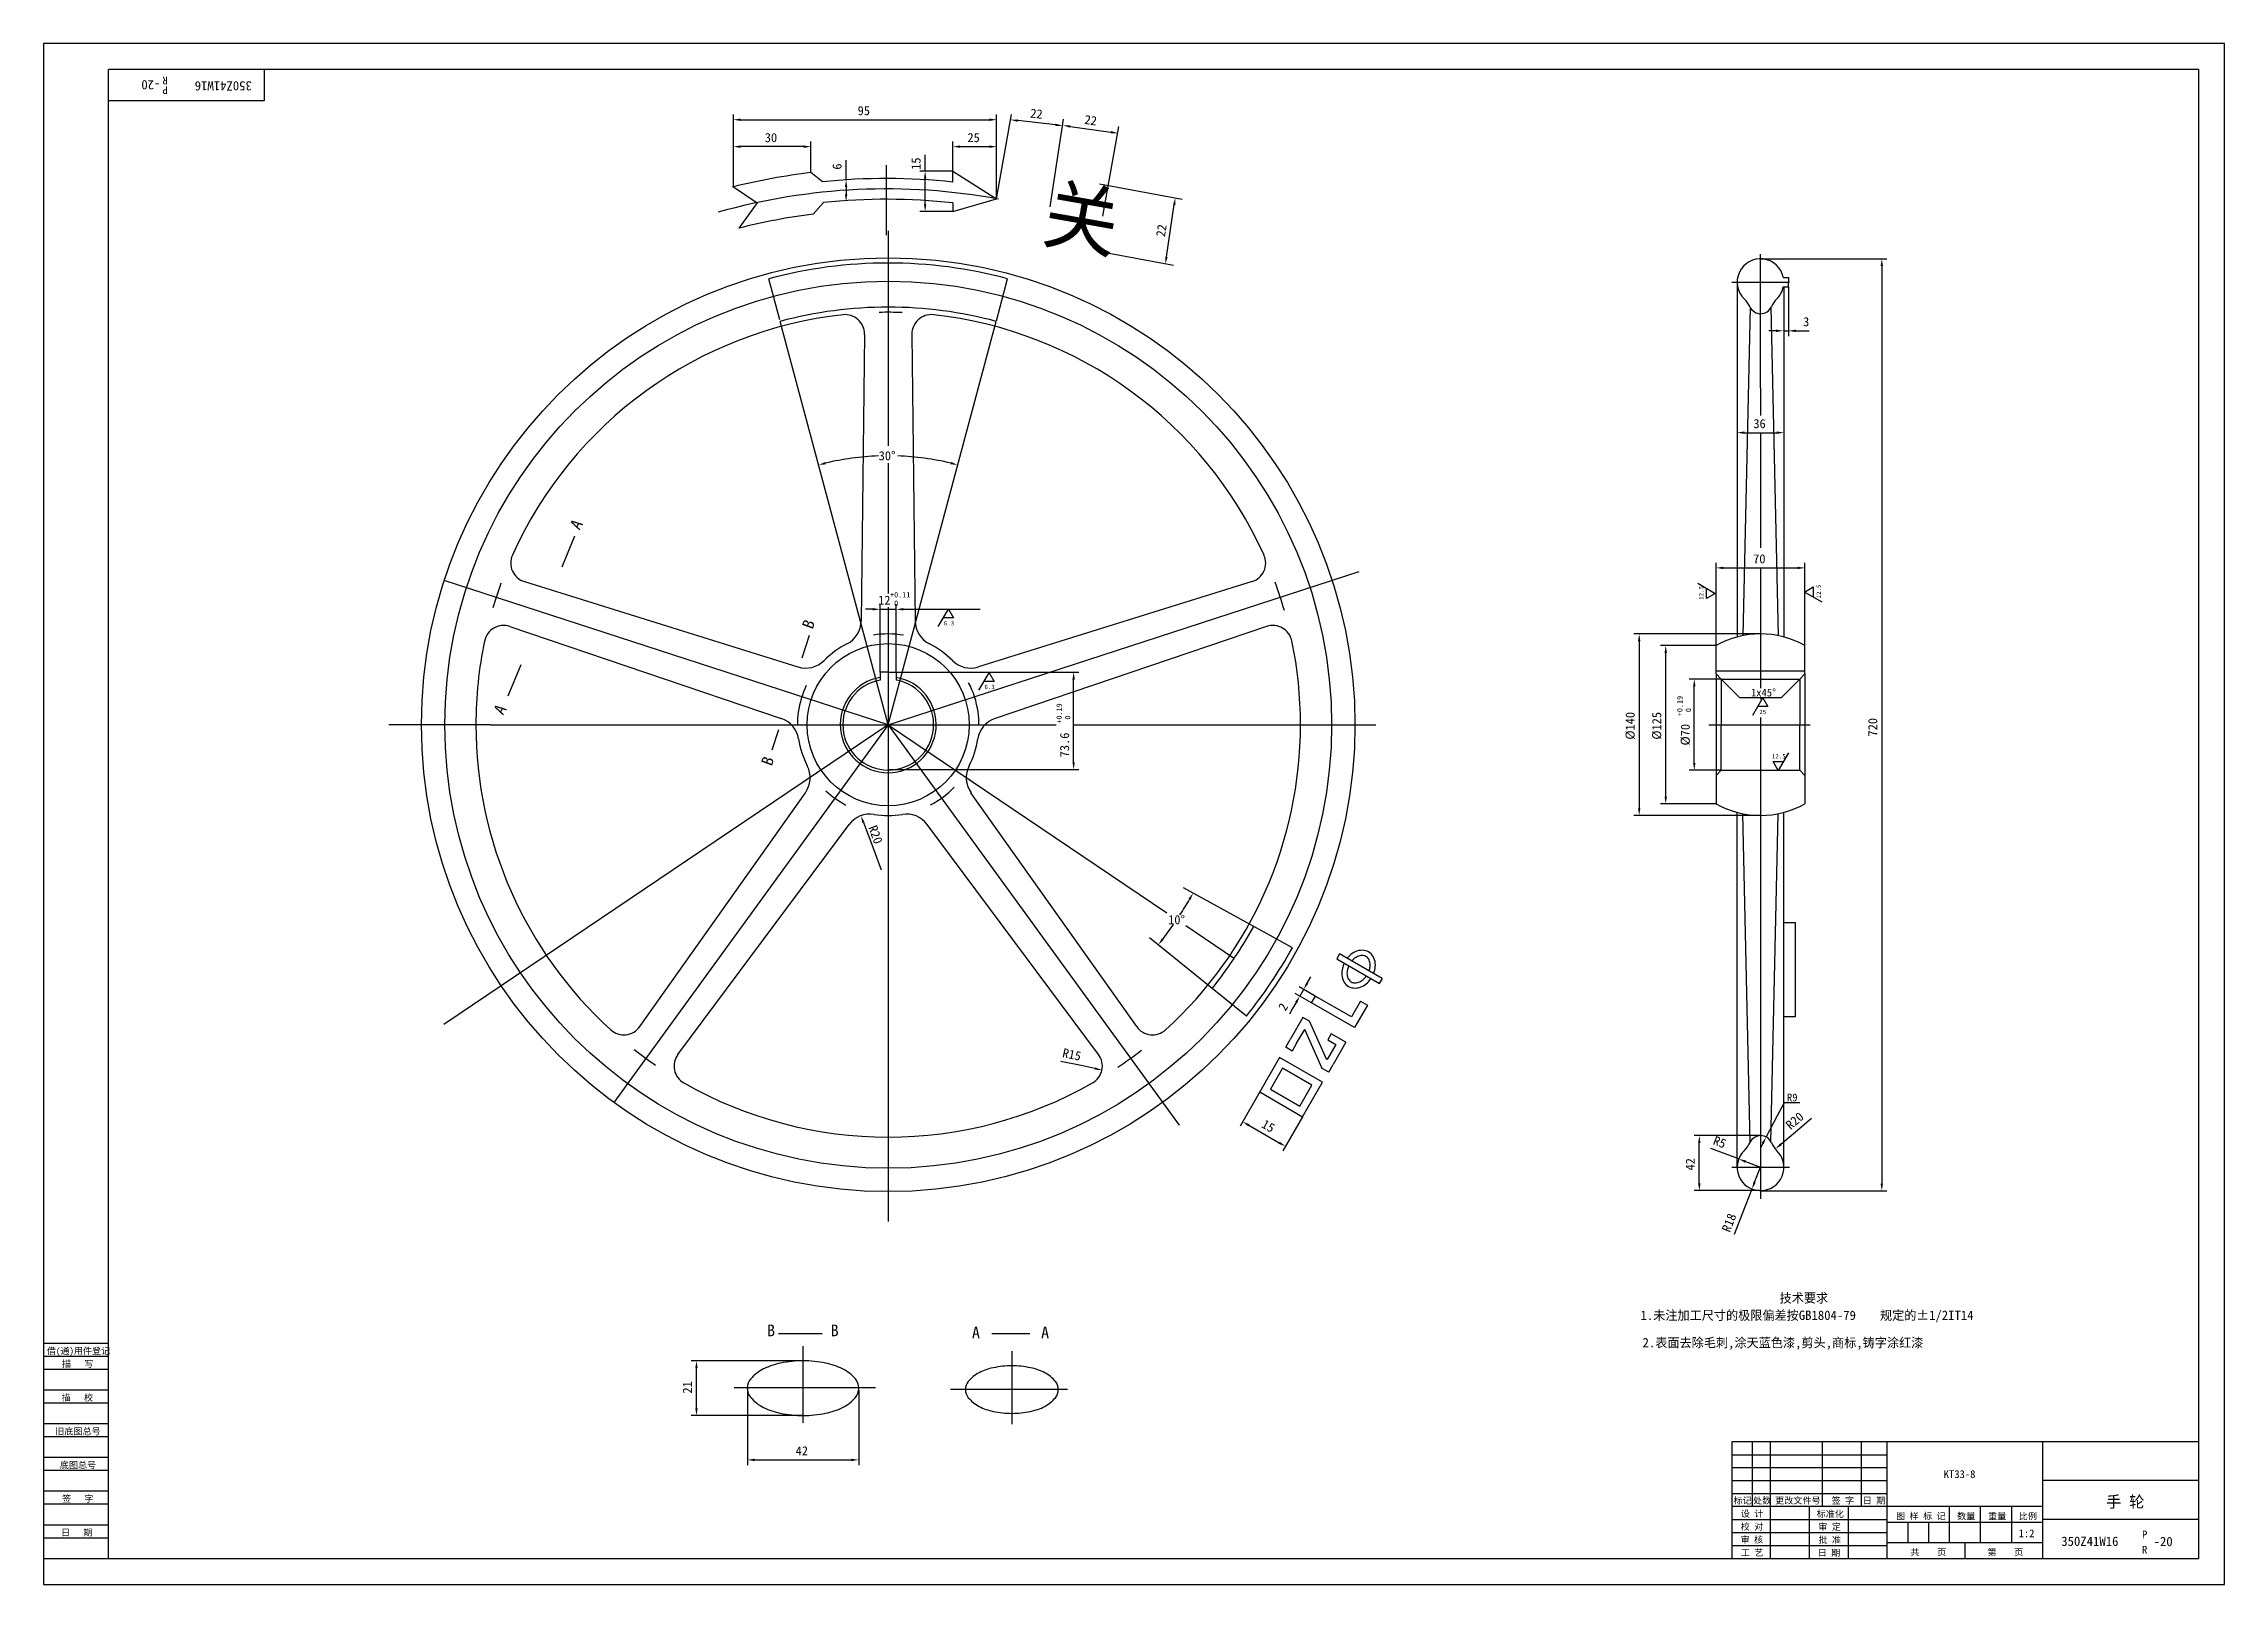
# Model space of a CAD drawing. Header units: metres. Extents: x 0 to 841, y 0 to 594.
import ezdxf

# ---------------------------------------------------------------- set-up
doc = ezdxf.new("R2010")
doc.units = ezdxf.units.M
for name, color, linetype in [('B', 3, 'Continuous'), ('C', 6, 'Continuous'), ('D', 1, 'Continuous'), ('FL', 5, 'Continuous'), ('T', 7, 'Continuous'), ('TL', 4, 'Continuous')]:
    doc.layers.add(name, color=color, linetype=linetype)

# ---------------------------------------------------------------- blocks, each defined once
blk = doc.blocks.new('TUKUN1')
at = {"layer": 'FL'}
for p, q in [((841, 594), (0, 594)), ((0, 594), (0, 0)), ((841, 0), (841, 594)), ((0, 83), (25, 83)), ((0, 75), (25, 75)), ((0, 70), (25, 70)), ((0, 62), (25, 62)), ((0, 57), (25, 57)), ((659, 30), (659, 55)), ((666, 10), (666, 55)), ((686, 30), (686, 55)), ((701, 30), (701, 55)), ((0, 49), (25, 49)), ((0, 44), (25, 44)), ((651, 50), (711, 50)), ((651, 45), (711, 45)), ((0, 36), (25, 36)), ((651, 40), (711, 40)), ((651, 35), (711, 35)), ((0, 31), (25, 31)), ((696, 10), (696, 30)), ((0, 23), (25, 23)), ((0, 18), (25, 18)), ((651, 25), (711, 25)), ((651, 20), (711, 20)), ((651, 15), (711, 15)), ((0, 0), (841, 0))]:
    blk.add_line(p, q, dxfattribs=at)
at = {"layer": 'TL'}
for p, q in [((831, 584), (25, 584)), ((25, 10), (25, 584)), ((85, 584), (85, 572)), ((831, 584), (831, 10)), ((85, 572), (25, 572)), ((0, 93), (25, 93)), ((0, 88), (25, 88)), ((831, 55), (651, 55)), ((651, 55), (651, 10)), ((711, 10), (711, 55)), ((771, 10), (771, 55)), ((831, 40), (771, 40)), ((771, 30), (651, 30)), ((681, 10), (681, 30)), ((735, 16), (735, 30)), ((747, 16), (747, 30)), ((759, 16), (759, 30)), ((711, 24), (771, 24)), ((719, 16), (719, 24)), ((727, 16), (727, 24)), ((831, 25), (771, 25)), ((0, 10), (831, 10)), ((771, 16), (711, 16)), ((741, 10), (741, 16))]:
    blk.add_line(p, q, dxfattribs=at)
at = {"layer": 'T'}
for s, p in [('借(通)用件登记', (1.26, 88.76)), ('描   写', (7.09, 83.76)), ('描   校', (6.98, 70.76)), ('旧底图总号', (4.52, 57.76)), ('底图总号', (6.25, 44.76)), ('签   字', (7.1, 31.76)), ('标记', (651.71, 31.07)), ('处数', (659.22, 31.07)), ('更改文件号', (667.75, 31.07)), ('签 字', (689.53, 31.07)), ('日 期', (701.57, 31.07)), ('设 计', (654.5, 25.99)), ('标准化', (683.77, 25.93)), ('图 样 标 记', (714.4, 25.04)), ('数量', (737.92, 25.04)), ('重量', (749.88, 25.04)), ('比例', (761.7, 25.04)), ('日   期', (6.72, 18.76)), ('校 对', (654.48, 20.99)), ('审 核', (654.41, 15.99)), ('批 准', (684.46, 15.93)), ('审 定', (684.39, 20.93)), ('工 艺', (654.52, 10.99)), ('日 期', (684.18, 10.93)), ('共    页', (719.91, 11.13)), ('第    页', (749.62, 11.13))]:
    blk.add_text(s, height=2.5, dxfattribs=at).set_placement(p)

msp = doc.modelspace()

# ---------------------------------------------------------------- linework, layer by layer
at = {"layer": 'B'}
for p, q in [((283.87, 487.54), (279.64, 503.35)), ((367.43, 487.14), (371.77, 503.35)), ((481.57, 245.46), (466.69, 253.67)), ((463.84, 219.06), (450.61, 229.74))]:
    msp.add_line(p, q, dxfattribs=at)
for centre, radius, start, end in [((325.71, 331.42), 178, 90, 105), ((325.71, 331.42), 178, 75, 90), ((325.71, 331.42), 161, 90, 105), ((325.71, 331.42), 161, 75, 90), ((325.71, 331.42), 161, 326, 331.12), ((325.71, 331.42), 178, 326, 331.12), ((325.32, 330.85), 161, 321.1, 326.22), ((325.32, 330.85), 178, 321.1, 326.22)]:
    msp.add_arc(centre, radius, start, end, dxfattribs=at)
at = {"layer": 'C'}
for p, q in [((325.02, 520.13), (325.02, 547.09)), ((325.71, 521.85), (325.71, 444.25)), ((662.1, 461.31), (662.1, 512.87)), ((651.11, 502.04), (673.24, 502.04)), ((325.71, 331.42), (284.04, 486.93)), ((325.71, 331.42), (367.38, 486.93)), ((662.1, 461.31), (662.1, 450.65)), ((325.71, 444.25), (325.71, 438.96)), ((662.1, 444.01), (662.1, 399.6)), ((325.71, 432.23), (325.71, 381.96)), ((325.71, 331.42), (154.52, 387.04)), ((325.71, 331.42), (507.34, 390.44)), ((662.1, 391.88), (662.1, 345.47)), ((322.57, 351.73), (322.57, 377.92)), ((325.71, 376.74), (325.71, 139.88)), ((328.76, 351.73), (328.76, 377.92)), ((662.1, 342.15), (662.1, 341.21)), ((172.31, 331.42), (133.12, 331.42)), ((325.71, 331.42), (154.31, 215.81)), ((172.31, 331.42), (390.54, 331.42)), ((325.71, 331.42), (219.9, 185.8)), ((325.71, 331.42), (433.15, 258.95)), ((325.71, 331.42), (437.88, 177.03)), ((397.2, 331.42), (513.82, 331.42)), ((642.24, 331.42), (681.28, 331.42)), ((662.1, 334.17), (662.1, 198.22)), ((466.69, 253.67), (439.55, 268.56)), ((440.48, 254), (458.85, 241.61)), ((450.61, 229.74), (426.51, 249.27)), ((662.1, 198.22), (662.1, 148.68)), ((651.11, 160.8), (673.24, 160.8)), ((292.73, 91.84), (292.73, 62.24)), ((373.37, 89.88), (373.37, 61.7)), ((266.34, 75.85), (320.8, 75.85)), ((349.75, 75.3), (394.91, 75.3))]:
    msp.add_line(p, q, dxfattribs=at)
msp.add_arc((325.02, 299.99), 238, 79.53, 105.83, dxfattribs=at)
at = {"layer": 'D'}
for p, q in [((266.01, 556.28), (266.01, 566.66)), ((268.81, 564.66), (364.71, 564.66)), ((367.51, 556.28), (367.51, 566.66)), ((367.53, 534.13), (373.29, 566.7)), ((390.21, 562.67), (375.69, 564.3)), ((388.2, 531.1), (393.37, 564.82)), ((266.01, 538.81), (266.01, 556.28)), ((295.91, 544.26), (295.91, 556.28)), ((350.66, 544.85), (350.66, 556.28)), ((367.51, 534.12), (367.51, 556.28)), ((395.91, 562.07), (411.62, 559.84)), ((408.53, 527.52), (414.62, 561.99)), ((293.11, 554.28), (268.81, 554.28)), ((309.47, 541.5), (309.47, 549.08)), ((339.95, 544.85), (339.95, 551.09)), ((353.46, 554.28), (364.71, 554.28)), ((309.47, 538.7), (309.47, 535.89)), ((350.66, 544.85), (337.95, 544.85)), ((339.95, 532.05), (339.95, 542.05)), ((407.18, 539.96), (439.13, 534.04)), ((433.05, 511.84), (436.05, 531.92)), ((350.66, 529.25), (337.95, 529.25)), ((409.46, 513.41), (435.71, 508.53)), ((662.1, 511.04), (710.88, 511.04)), ((708.88, 508.24), (708.88, 154.51)), ((672.85, 500.18), (672.85, 481.28)), ((668.13, 483.28), (665.33, 483.28)), ((670.93, 483.28), (672.85, 483.28)), ((675.65, 483.28), (678.45, 483.28)), ((678.45, 483.28), (680.87, 483.28)), ((655.86, 444.01), (668.38, 444.01)), ((644.96, 361.93), (644.96, 393.88)), ((647.76, 391.88), (676.44, 391.88)), ((679.24, 361.93), (679.24, 393.88)), ((637.91, 385.93), (644.67, 382.03)), ((641.29, 380.08), (641.29, 383.98)), ((644.67, 382.03), (641.29, 380.08)), ((679.1, 382.58), (682.48, 384.53)), ((685.86, 378.67), (679.1, 382.58)), ((682.48, 384.53), (682.48, 380.62)), ((319.77, 375.92), (316.97, 375.92)), ((322.57, 375.92), (328.76, 375.92)), ((331.56, 375.92), (334.36, 375.92)), ((334.36, 375.92), (339.45, 375.92)), ((339.45, 375.92), (361.16, 375.92)), ((345.03, 369.25), (348.93, 376.01)), ((350.88, 372.63), (346.98, 372.63)), ((348.93, 376.01), (350.88, 372.63)), ((662.1, 366.42), (613.32, 366.42)), ((615.32, 363.62), (615.32, 299.22)), ((644.96, 361.93), (623.56, 361.93)), ((625.56, 303.7), (625.56, 359.13)), ((328.69, 351.65), (399.22, 351.65)), ((360.68, 344.71), (364.59, 351.47)), ((366.54, 348.09), (362.64, 348.09)), ((364.59, 351.47), (366.54, 348.09)), ((397.22, 316.92), (397.22, 348.85)), ((646.96, 348.98), (634.58, 348.98)), ((636.58, 316.66), (636.58, 346.18)), ((646.96, 348.98), (654.03, 341.9)), ((677.24, 348.98), (670.17, 341.9)), ((654.03, 341.9), (670.17, 341.9)), ((659.1, 335.04), (663, 341.8)), ((664.96, 338.42), (661.05, 338.42)), ((663, 341.8), (664.96, 338.42)), ((672.84, 320.59), (668.94, 313.83)), ((325.77, 314.12), (399.22, 314.12)), ((646.96, 313.86), (634.58, 313.86)), ((666.99, 317.21), (670.89, 317.21)), ((668.94, 313.83), (666.99, 317.21)), ((662.1, 296.42), (613.32, 296.42)), ((644.96, 300.9), (623.56, 300.9)), ((316.16, 293.72), (319.73, 284.16)), ((319.73, 284.16), (322.96, 275.49)), ((488.9, 224.24), (482.71, 227.81)), ((490.4, 226.83), (484.21, 230.41)), ((485.94, 229.41), (484.44, 226.81)), ((487.34, 231.84), (488.74, 234.26)), ((481.64, 221.96), (480.43, 219.86)), ((483.04, 224.39), (481.64, 221.96)), ((400.72, 199.85), (392.32, 201.61)), ((405.39, 198.87), (400.72, 199.85)), ((469, 189.86), (461.38, 176.67)), ((668.7, 180.74), (671.4, 185.82)), ((671.4, 185.82), (677.31, 185.82)), ((464.8, 177), (476.49, 170.25)), ((485.53, 180.31), (477.92, 167.12)), ((664.29, 172.46), (668.7, 180.74)), ((674.75, 173.71), (681.81, 179.7)), ((662.1, 172.99), (636.51, 172.99)), ((638.51, 154.6), (638.51, 170.19)), ((662.98, 169.99), (662.18, 168.49)), ((669.96, 169.66), (674.75, 173.71)), ((648.45, 165.99), (642.92, 168.1)), ((653.69, 164), (648.45, 165.99)), ((656.3, 163), (662.1, 160.8)), ((659.83, 155.03), (662.1, 160.8)), ((662.1, 151.8), (636.51, 151.8)), ((658.81, 152.42), (655.04, 142.84)), ((661.85, 151.71), (710.88, 151.71)), ((655.04, 142.84), (651.89, 134.85)), ((283.38, 96.72), (300.25, 96.72)), ((365.64, 96.72), (380.35, 96.72)), ((292.73, 86.19), (249.77, 86.19)), ((251.77, 67.89), (251.77, 83.39)), ((271.39, 75.85), (271.39, 46)), ((314.34, 74.92), (314.34, 46)), ((292.73, 65.09), (249.77, 65.09)), ((274.19, 48), (311.54, 48))]:
    msp.add_line(p, q, dxfattribs=at)
for centre, radius, start, end in [((325.71, 331.42), 103.7, 92.08, 103.45), ((325.71, 331.42), 103.7, 76.55, 87.92), ((325.49, 331.15), 134.35, 327.05, 330.05), ((325.49, 331.15), 134.35, 322.17, 325.16)]:
    msp.add_arc(centre, radius, start, end, dxfattribs=at)
for points in [[(268.81, 565.13), (268.81, 564.19), (266.01, 564.66)], [(364.71, 565.13), (364.71, 564.19), (367.51, 564.66)], [(375.74, 564.77), (375.64, 563.84), (372.91, 564.62)], [(390.26, 563.13), (390.15, 562.2), (392.99, 562.35)], [(395.97, 562.53), (395.84, 561.6), (393.14, 562.46)], [(411.68, 560.31), (411.55, 559.38), (414.39, 559.45)], [(268.81, 554.75), (268.81, 553.81), (266.01, 554.28)], [(293.11, 554.75), (293.11, 553.81), (295.91, 554.28)], [(353.46, 554.75), (353.46, 553.81), (350.66, 554.28)], [(364.71, 554.75), (364.71, 553.81), (367.51, 554.28)], [(309, 538.7), (309.94, 538.7), (309.47, 541.5)], [(339.49, 542.05), (340.42, 542.05), (339.95, 544.85)], [(309, 535.89), (309.94, 535.89), (309.47, 533.09)], [(339.49, 532.05), (340.42, 532.05), (339.95, 529.25)], [(435.59, 531.99), (436.51, 531.85), (436.46, 534.69)], [(432.59, 511.91), (433.51, 511.77), (432.64, 509.07)], [(708.41, 508.24), (709.35, 508.24), (708.88, 511.04)], [(668.13, 483.75), (668.13, 482.81), (670.93, 483.28)], [(675.65, 483.75), (675.65, 482.81), (672.85, 483.28)], [(655.86, 444.48), (655.86, 443.55), (653.06, 444.01)], [(668.38, 444.48), (668.38, 443.55), (671.18, 444.01)], [(301.69, 431.82), (301.47, 432.72), (298.87, 431.58)], [(349.94, 432.72), (349.72, 431.82), (352.54, 431.58)], [(647.76, 392.34), (647.76, 391.41), (644.96, 391.88)], [(676.44, 392.34), (676.44, 391.41), (679.24, 391.88)], [(319.77, 376.39), (319.77, 375.46), (322.57, 375.92)], [(331.56, 376.39), (331.56, 375.46), (328.76, 375.92)], [(614.85, 363.62), (615.79, 363.62), (615.32, 366.42)], [(625.1, 359.13), (626.03, 359.13), (625.56, 361.93)], [(396.76, 348.85), (397.69, 348.85), (397.22, 351.65)], [(636.11, 346.18), (637.05, 346.18), (636.58, 348.98)], [(396.76, 316.92), (397.69, 316.92), (397.22, 314.12)], [(636.11, 316.66), (637.05, 316.66), (636.58, 313.86)], [(625.1, 303.7), (626.03, 303.7), (625.56, 300.9)], [(315.72, 293.55), (316.6, 293.88), (315.18, 296.34)], [(614.85, 299.22), (615.79, 299.22), (615.32, 296.42)], [(441.49, 264.31), (442.31, 263.85), (443.27, 266.52)], [(431.97, 248.46), (431.24, 249.04), (429.86, 246.56)], [(486.93, 232.07), (487.74, 231.6), (485.94, 229.41)], [(482.63, 224.62), (483.44, 224.15), (484.44, 226.81)], [(405.29, 198.41), (405.48, 199.32), (408.13, 198.29)], [(465.04, 177.4), (464.57, 176.6), (462.38, 178.4)], [(476.73, 170.66), (476.26, 169.85), (478.92, 168.85)], [(638.05, 170.19), (638.98, 170.19), (638.51, 172.99)], [(663.39, 169.77), (662.56, 170.21), (664.29, 172.46)], [(670.26, 169.3), (669.66, 170.02), (667.82, 167.85)], [(656.14, 162.57), (656.47, 163.44), (653.69, 164)], [(638.05, 154.6), (638.98, 154.6), (638.51, 151.8)], [(660.26, 154.86), (659.4, 155.2), (658.81, 152.42)], [(708.41, 154.51), (709.35, 154.51), (708.88, 151.71)], [(251.3, 83.39), (252.24, 83.39), (251.77, 86.19)], [(251.3, 67.89), (252.24, 67.89), (251.77, 65.09)], [(274.19, 48.46), (274.19, 47.53), (271.39, 48)], [(311.54, 48.46), (311.54, 47.53), (314.34, 48)]]:
    msp.add_solid(points, dxfattribs=at)
at = {"layer": 'TL'}
for p, q in [((265.72, 539), (275.18, 532.66)), ((300.32, 540.73), (295.91, 544.26)), ((350.66, 540.63), (350.66, 544.85)), ((350.66, 544.85), (367.51, 534.12)), ((275.18, 532.66), (268.11, 522.84)), ((300.76, 532.73), (296.81, 528.25)), ((350.66, 529.25), (367.51, 534.12)), ((350.66, 532.58), (350.66, 529.25)), ((653.1, 502.04), (653.1, 365.24)), ((670.9, 503.9), (672.85, 503.9)), ((670.9, 500.18), (672.85, 500.18)), ((671.1, 500.18), (671.1, 365.24)), ((672.85, 503.9), (672.85, 501.98)), ((672.85, 500.18), (672.85, 502.1)), ((658.09, 492.46), (655.3, 365.75)), ((666.1, 492.46), (668.89, 365.75)), ((316.6, 481.92), (315.27, 371.39)), ((334.81, 481.92), (336.15, 371.39)), ((204.79, 404.07), (199.82, 392.16)), ((185.39, 386.58), (290.92, 353.7)), ((466.02, 386.58), (360.49, 353.7)), ((179.76, 369.27), (284.47, 333.84)), ((295.25, 365.85), (292.45, 357.07)), ((471.65, 369.27), (366.94, 333.84)), ((644.96, 352.18), (644.96, 361.93)), ((679.24, 352.18), (679.24, 361.93)), ((184.09, 354.52), (179.03, 342.42)), ((322.57, 351.73), (322.57, 348.64)), ((325.57, 351.73), (322.57, 351.73)), ((325.76, 351.73), (328.76, 351.73)), ((328.76, 351.73), (328.76, 348.65)), ((644.96, 350.98), (644.96, 352.18)), ((644.96, 350.98), (644.96, 331.41)), ((646.96, 348.98), (644.96, 350.98)), ((645.02, 352.18), (679.1, 352.18)), ((646.96, 348.98), (646.96, 331.41)), ((646.96, 348.98), (677.24, 348.98)), ((677.24, 348.98), (679.24, 350.98)), ((677.24, 348.98), (677.24, 331.41)), ((679.24, 350.98), (679.24, 352.18)), ((679.24, 350.98), (679.24, 331.41)), ((283.38, 329.49), (280.89, 321.65)), ((644.96, 331.64), (644.96, 312)), ((646.96, 313.86), (646.96, 331.43)), ((677.24, 313.86), (677.24, 331.43)), ((679.24, 331.64), (679.24, 312)), ((646.96, 313.86), (644.96, 311.86)), ((644.96, 312), (644.96, 300.9)), ((646.96, 313.86), (677.24, 313.86)), ((677.24, 313.86), (679.24, 311.86)), ((679.24, 312), (679.24, 300.9)), ((229.88, 215.02), (293.77, 305.22)), ((421.53, 215.02), (357.64, 305.22)), ((653.1, 160.8), (653.1, 297.6)), ((658.09, 170.38), (655.3, 297.09)), ((666.1, 170.38), (668.89, 297.09)), ((671.1, 160.8), (671.1, 297.6)), ((244.61, 204.31), (310.66, 292.95)), ((406.8, 204.31), (340.75, 292.95)), ((671.1, 255.11), (675.44, 255.11)), ((675.44, 255.11), (675.44, 218.84)), ((499.78, 243.12), (498.67, 241.19)), ((498.67, 241.19), (515.23, 231.63)), ((516.22, 233.63), (499.78, 243.12)), ((515.23, 231.63), (516.35, 233.56)), ((490.4, 226.83), (488.85, 224.14)), ((505.5, 214.66), (488.9, 224.24)), ((504.4, 218.75), (490.4, 226.83)), ((507.9, 224.82), (504.4, 218.75)), ((510.5, 223.32), (505.5, 214.66)), ((507.9, 224.82), (510.5, 223.32)), ((675.44, 218.84), (671.1, 218.84)), ((485.64, 218.59), (480.71, 210.04)), ((483.23, 208.59), (486.32, 213.94)), ((488.17, 217.14), (485.64, 218.59)), ((493.06, 198.94), (486.32, 213.94)), ((494.85, 202.27), (488.17, 217.14)), ((496.57, 212.29), (495.21, 209.93)), ((502.24, 209.01), (496.57, 212.29)), ((476.67, 203.15), (469, 189.86)), ((493.2, 193.6), (476.67, 203.15)), ((478.99, 207.07), (480.71, 210.04)), ((481.51, 205.61), (478.99, 207.07)), ((483.23, 208.59), (481.51, 205.61)), ((498.36, 208.12), (494.99, 202.29)), ((495.21, 209.93), (498.36, 208.12)), ((502.24, 209.01), (497.3, 200.46)), ((477.77, 199.05), (473.09, 190.96)), ((489.11, 192.5), (477.77, 199.05)), ((485.53, 180.31), (493.2, 193.6)), ((495.58, 197.48), (493.06, 198.94)), ((495.58, 197.48), (497.3, 200.46)), ((469, 189.86), (485.53, 180.31)), ((473.09, 190.96), (484.43, 184.41)), ((484.43, 184.41), (489.11, 192.5))]:
    msp.add_line(p, q, dxfattribs=at)
for points in [[(512.94, 235.52, 0.03), (513.35, 236.81, 0.08), (513.55, 239.42, 0.11), (512.74, 242.01, 0.13), (510.95, 243.82, 0.13), (508.48, 244.47, 0.11), (505.83, 243.87, 0.08), (503.68, 242.4, 0.03), (502.76, 241.4, 0.07)], [(501.5, 239.34, 0.05), (500.87, 237.54, 0.08), (500.67, 234.93, 0.11), (501.47, 232.34, 0.13), (503.27, 230.53, 0.13), (505.74, 229.88, 0.11), (508.39, 230.48, 0.08), (510.54, 231.95, 0.05), (511.79, 233.4, 0.05)], [(503.32, 238.51, 0.05), (502.81, 237.06, 0.08), (502.66, 235.11, 0.11), (503.22, 233.32, 0.13), (504.27, 232.26, 0.13), (505.72, 231.88, 0.11), (507.54, 232.29, 0.08), (509.16, 233.39, 0.05), (510.16, 234.56, 0.07)], [(511.18, 236.54, 0.02), (511.41, 237.29, 0.08), (511.56, 239.24, 0.11), (511, 241.03, 0.13), (509.95, 242.09, 0.13), (508.5, 242.47, 0.11), (506.68, 242.06, 0.08), (505.06, 240.96, 0.02), (504.52, 240.39, 0.07)]]:
    msp.add_lwpolyline(points, format="xyb", dxfattribs=at)
for points in [[(292.88, 86.19, 0.05), (284.18, 85.32, 0.06), (277.68, 83.1, 0.1), (272.68, 79.2, 0.18), (271.38, 75.64, 0.18), (272.68, 72.08, 0.1), (277.68, 68.18, 0.06), (284.18, 65.97, 0.05), (292.88, 65.09, 0.05), (301.59, 65.97, 0.06), (308.09, 68.18, 0.1), (313.08, 72.08, 0.18), (314.38, 75.64, 0.18), (313.08, 79.2, 0.1), (308.09, 83.1, 0.06), (301.59, 85.32, 0.05)], [(373.41, 84.26, 0.05), (366.17, 83.5, 0.07), (360.75, 81.58, 0.1), (356.61, 78.22, 0.17), (355.5, 75.1, 0.17), (356.61, 71.98, 0.1), (360.75, 68.62, 0.07), (366.17, 66.69, 0.05), (373.41, 65.94, 0.05), (380.64, 66.69, 0.07), (386.07, 68.62, 0.1), (390.21, 71.98, 0.17), (391.31, 75.1, 0.17), (390.21, 78.22, 0.1), (386.07, 81.58, 0.07), (380.64, 83.5, 0.05)]]:
    msp.add_lwpolyline(points, format="xyb", close=True, dxfattribs=at)
for radius in [180, 171, 31.25]:
    msp.add_circle((325.71, 331.42), radius, dxfattribs=at)
for centre, radius, start, end in [((325.02, 299.99), 246, 96.8, 103.88), ((325.02, 299.99), 242, 83.92, 95.86), ((325.02, 299.99), 234, 83.71, 95.95), ((325.02, 299.99), 230, 97.05, 104.33), ((662.1, 502.04), 9, 11.93, 226.5), ((662.1, 502.04), 9, 314.66, 348.07), ((325.71, 331.42), 159, 96.29, 155.71), ((309.1, 482.01), 7.5, 359.31, 96.29), ((325.71, 331.42), 159, 88.05, 91.26), ((342.31, 482.01), 7.5, 83.71, 180.69), ((325.71, 331.42), 159, 24.29, 83.71), ((649.02, 488.26), 10, 24.86, 46.5), ((662.18, 494.35), 4.5, 204.86, 336.31), ((675.45, 488.53), 10, 134.66, 156.31), ((187.62, 393.74), 7.5, 155.71, 252.69), ((463.79, 393.74), 7.5, 287.31, 24.29), ((325.71, 331.42), 159, 159.95, 163.53), ((325.71, 331.42), 159, 16.09, 20.21), ((305.27, 371.51), 10, 297.01, 359.31), ((346.14, 371.51), 10, 180.69, 242.99), ((325.71, 331.42), 159, 168.29, 180), ((177.36, 362.16), 7.5, 71.31, 168.29), ((325.71, 331.42), 35, 117.01, 134.99), ((325.71, 331.42), 35, 80.33, 99.41), ((325.71, 331.42), 35, 45.01, 62.99), ((474.05, 362.16), 7.5, 11.71, 108.69), ((325.71, 331.42), 159, 0, 11.71), ((662.1, 331.42), 35, 60.67, 119.33), ((293.89, 363.25), 10, 252.69, 314.99), ((357.52, 363.25), 10, 225.01, 287.31), ((325.71, 331.42), 35, 154.46, 172.06), ((325.71, 331.42), 18.5, 99.76, 80.48), ((325.71, 331.42), 17.5, 100.33, 79.93), ((325.71, 331.42), 35, 8.09, 27.57), ((325.71, 331.42), 159, 180, 227.71), ((281.26, 324.37), 10, 9.01, 71.31), ((325.71, 331.42), 35, 172.06, 180), ((370.15, 324.37), 10, 108.69, 170.99), ((325.71, 331.42), 35, 360, 8.09), ((325.71, 331.42), 159, 312.29, 0), ((325.71, 331.42), 35, 189.01, 206.99), ((325.71, 331.42), 35, 333.01, 350.99), ((285.61, 311), 10, 324.69, 26.99), ((365.81, 311), 10, 153.01, 215.31), ((325.71, 331.42), 35, 226.66, 242.18), ((325.71, 331.42), 35, 297.84, 316.53), ((318.68, 286.97), 10, 81.01, 143.31), ((325.71, 331.42), 35, 261.01, 278.99), ((332.73, 286.97), 10, 36.69, 98.99), ((662.1, 331.42), 35, 240.67, 299.33), ((223.76, 219.35), 7.5, 227.71, 324.69), ((427.65, 219.35), 7.5, 215.31, 312.29), ((325.71, 331.42), 159, 231.97, 235.63), ((250.62, 199.83), 7.5, 143.31, 240.29), ((400.79, 199.83), 7.5, 299.71, 36.69), ((325.71, 331.42), 159, 303.87, 307.89), ((325.71, 331.42), 159, 240.29, 299.71), ((649.02, 174.58), 10, 313.5, 335.14), ((662.18, 168.49), 4.5, 23.69, 155.14), ((675.45, 174.31), 10, 203.69, 225.34), ((662.1, 160.8), 9, 133.5, 45.34)]:
    msp.add_arc(centre, radius, start, end, dxfattribs=at)

# ---------------------------------------------------------------- block references
at = {"layer": 'D'}
msp.add_blockref('TUKUN1', (0, 0), dxfattribs=at)

# ---------------------------------------------------------------- texts
for s, height, rotation, p in [('R', 3, 180, (47.86, 581.25)), ('-20', 3.6, 180, (45.04, 579.88)), ('P', 3, 180, (47.86, 577.56)), ('350Z41W16', 3.6, 180, (80.31, 579.47)), ('22', 3.5, 353.57, (380.33, 565.54)), ('22', 3.5, 351.94, (401.2, 563.08)), ('6', 3.5, 90, (307.72, 545.42)), ('15', 3.5, 90, (338.2, 545.34)), ('22', 3.5, 81.51, (432.4, 519.34)), ('A', 4.5, 60, (206.61, 406.23)), ('12.5', 1.7, 90, (640.06, 379.6)), ('12.5', 1.7, 90, (685.41, 380.15)), ('B', 4.5, 70, (296.54, 367.97)), ('A', 4.5, 60, (177.18, 334.88)), ('+0.19', 2.1, 90, (392.67, 331.81)), ('+0.19', 2.1, 90, (632.03, 334.7)), (' 0', 2.1, 90, (635.32, 334.7)), ('73.6', 3.5, 90, (395.47, 318.86)), (' 0', 2.1, 90, (395.96, 331.81)), ('%%C140', 3.5, 90, (613.57, 325.67)), ('%%C125', 3.5, 90, (623.81, 325.67)), ('%%C70', 3.5, 90, (634.83, 323.42)), ('720', 3.5, 90, (707.13, 326.87)), ('B', 4.5, 70, (280.77, 315.24)), ('R20', 3.5, 290.47, (317.97, 291.81)), ('2', 3.5, 60, (478.91, 220.74)), ('R15', 3.5, 348.12, (392.68, 203.33)), ('15', 3.5, 330, (469.36, 176.39)), ('R20', 3.5, 40.27, (673.69, 175.11)), ('R5', 3.5, 339.17, (643.54, 169.73)), ('42', 3.5, 90, (636.76, 159.56)), ('R18', 3.5, 68.54, (650.27, 135.49)), ('21', 3.5, 90, (250.02, 73.56))]:
    msp.add_text(s, height=height, rotation=rotation, dxfattribs=at).set_placement(p)
for s, height, p in [('95', 3.5, (313.93, 566.41)), ('30', 3.5, (278.13, 556.03)), ('25', 3.5, (356.26, 556.03)), ('3', 3.5, (678.54, 485.03)), ('36', 3.5, (659.37, 445.76)), ('30%%d', 3.5, (322.04, 433.37)), ('70', 3.5, (659.27, 393.63)), ('12', 3.5, (321.83, 377.67)), ('+0.11', 2.1, (326.43, 380.47)), (' 0', 2.1, (326.43, 377.18)), ('6.3', 1.7, (347.15, 369.7)), ('6.3', 1.7, (362.81, 345.16)), ('1x45%%d', 3, (658.42, 342.33)), ('25', 1.7, (661.63, 335.49)), ('12.5', 1.7, (666.51, 318.44)), ('10%%d', 3.5, (433.68, 254.49)), ('R9', 3, (672.31, 186.23)), ('技术要求', 3.6, (669.48, 108.62)), ('1.未注加工尺寸的极限偏差按GB1804-79', 3.6, (615.82, 101.95)), ('规定的%%p1/2IT14', 3.6, (708.19, 101.95)), ('B', 4.5, (279.02, 95.66)), ('B', 4.5, (303.54, 95.66)), ('A', 4.5, (358.02, 94.86)), ('A', 4.5, (384.69, 94.86)), ('2.表面去除毛刺,涂天蓝色漆,剪头,商标,铸字涂红漆', 3.6, (616.62, 91.4)), ('42', 3.5, (290.03, 49.75)), ('KT33-8', 3, (732.76, 41)), ('手 轮', 4.5, (795.39, 29.6)), ('1:2', 3, (761.63, 18.19)), ('350Z41W16', 3.6, (778.1, 14.82)), ('P', 3, (809.26, 17.73)), ('-20', 3.6, (813.71, 14.74)), ('R', 3, (809.26, 11.84))]:
    msp.add_text(s, height=height, dxfattribs=at).set_placement(p)
at = {"layer": 'TL'}
msp.add_text('关', height=22, rotation=350, dxfattribs=at).set_placement((384.41, 518.26))

doc.saveas('drawing.dxf')
